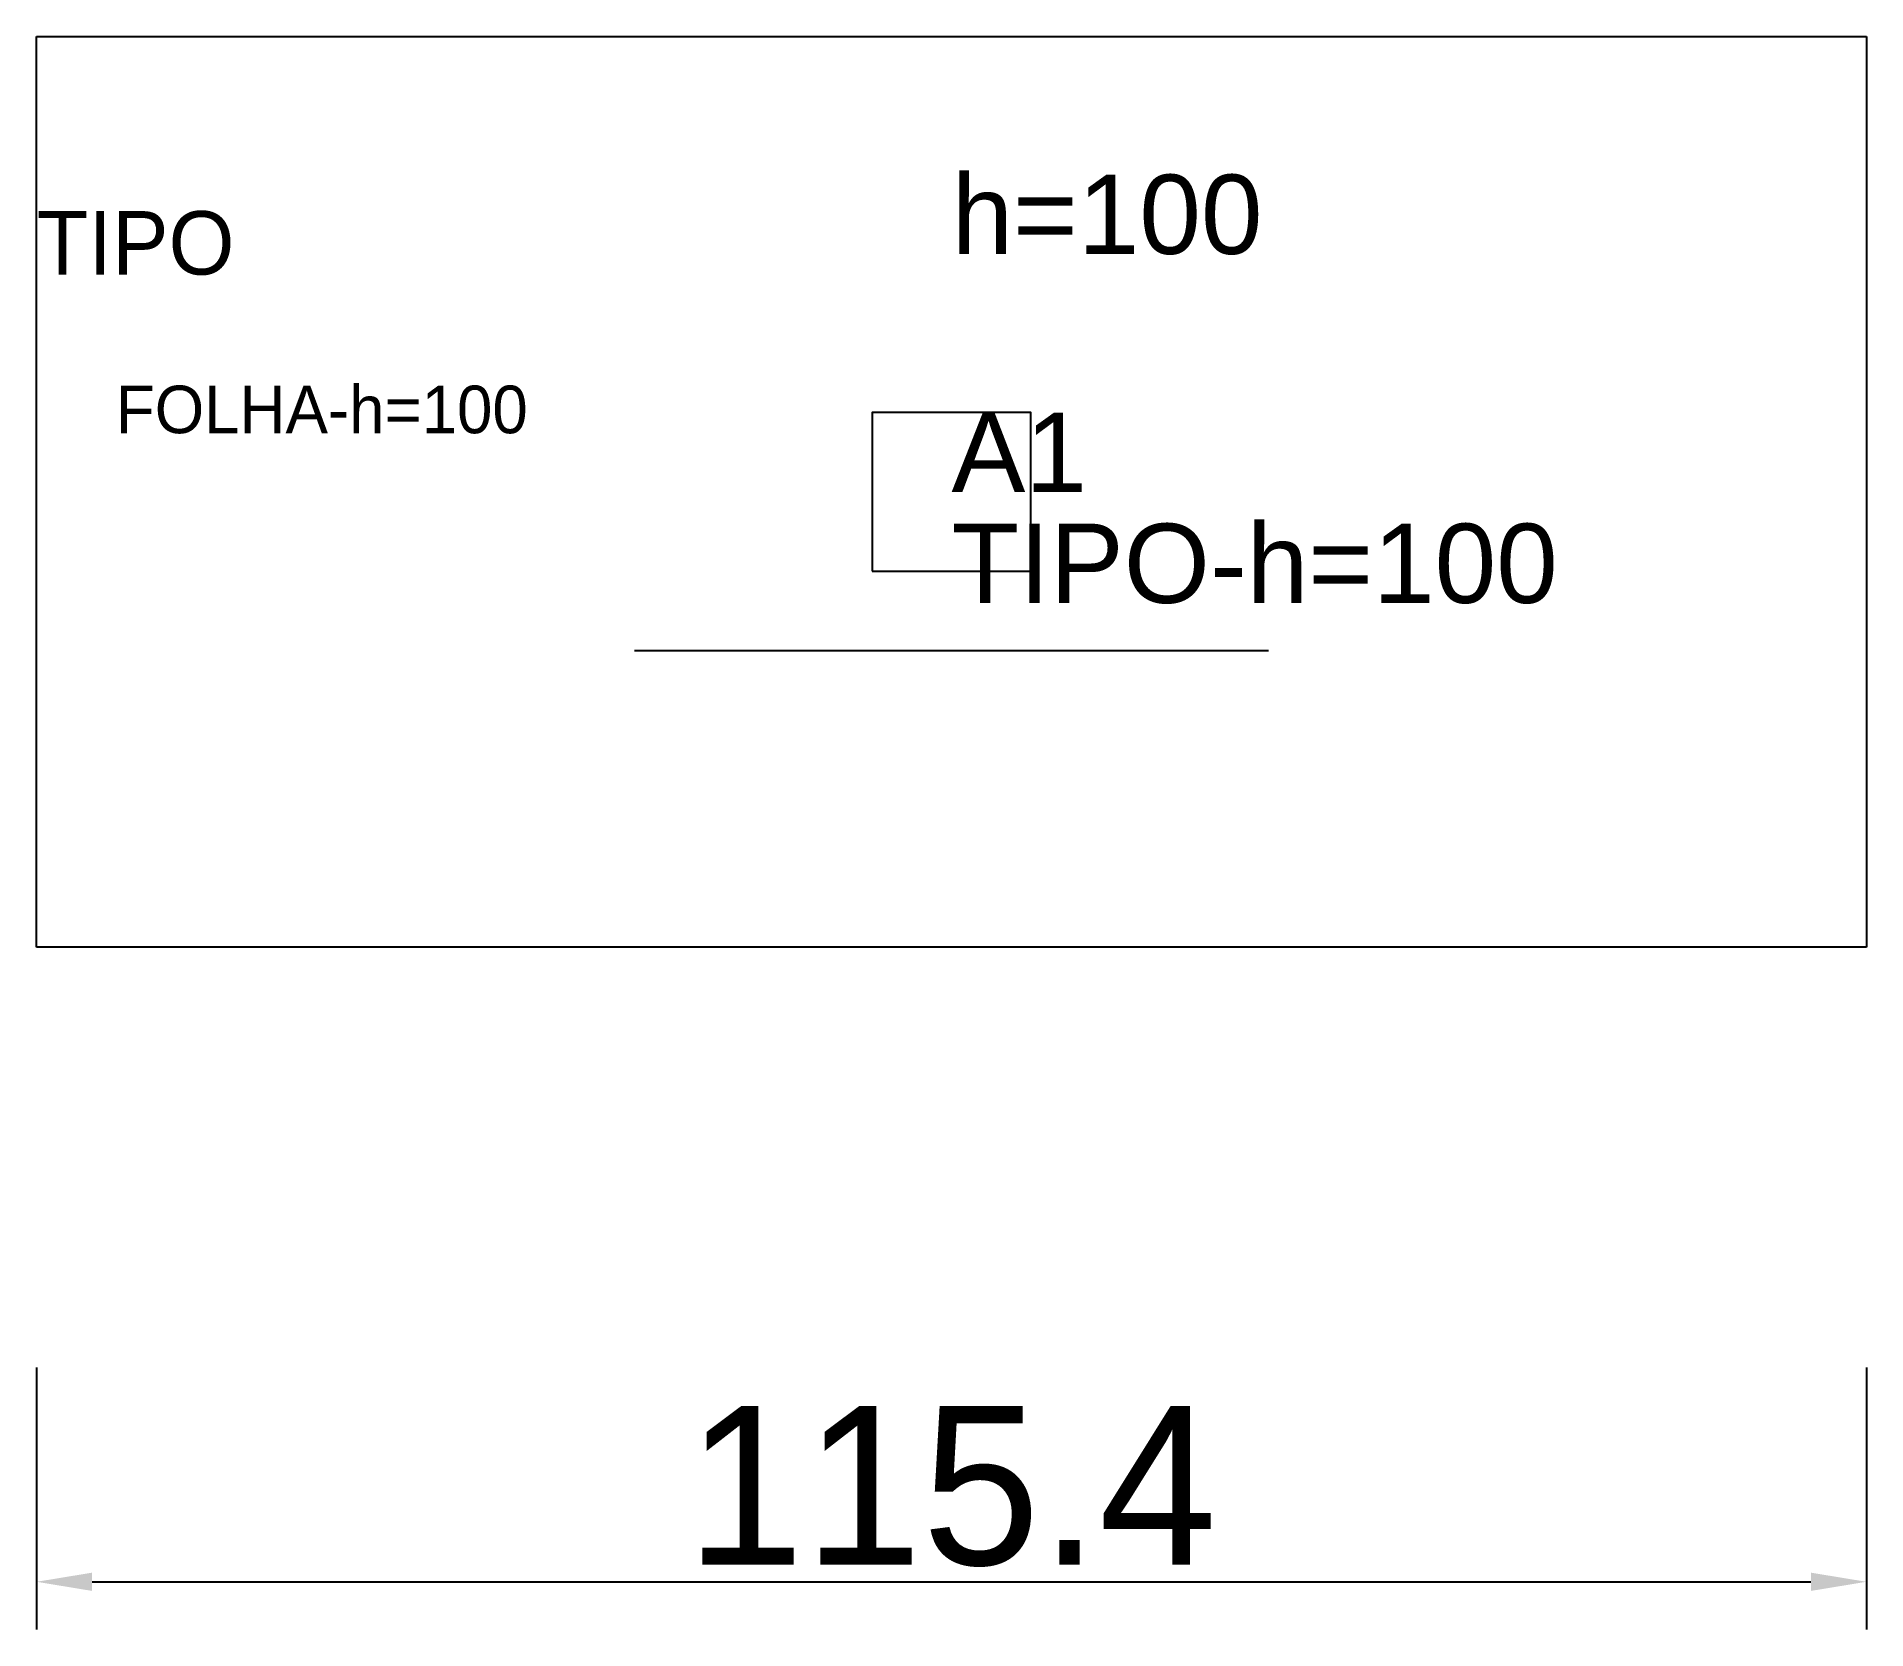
# Model space of a CAD drawing. Header units: metres. Extents: x 222 to 338, y 101 to 202.
import ezdxf

# ---------------------------------------------------------------- set-up
doc = ezdxf.new("R2010")
doc.units = ezdxf.units.M
for name, color, linetype in [('3', 3, 'CONTINUOUS'), ('AUX00', 7, 'CONTINUOUS'), ('COTA', 241, 'CONTINUOUS'), ('FOLHA', 255, 'CONTINUOUS'), ('Hachura', 251, 'CONTINUOUS'), ('NOMENCLATURA', 7, 'CONTINUOUS'), ('Nível', 160, 'CONTINUOUS'), ('Painéis', 200, 'CONTINUOUS'), ('Pilares', 5, 'CONTINUOUS'), ('SARR_2.2x7', 40, 'CONTINUOUS')]:
    doc.layers.add(name, color=color, linetype=linetype)
doc.styles.add('ARIAL', font='Arial.ttf')
doc.styles.add('STR_STANDARD', font='arial.ttf')
doc.dimstyles.new('EZ DXF', dxfattribs={"dimtxt": 10, "dimasz": 3.5, "dimexe": 3, "dimexo": 1.5, "dimgap": 1, "dimtad": 1, "dimdec": 1, "dimdsep": 46, "dimcen": 2.5, "dimazin": 3, "dimtfac": 1, "dimtmove": 0, "dimatfit": 3})

msp = doc.modelspace()

# ---------------------------------------------------------------- hatches: boundary and pattern name
at = {"layer": 'Hachura'}
h = msp.add_hatch(dxfattribs=at)
h.set_pattern_fill('ANSI31', scale=50)
h.paths.add_polyline_path([(222.2, 201.5), (337.6, 201.5), (337.6, 144.1), (222.2, 144.1)])
h = msp.add_hatch(dxfattribs=at)
h.set_pattern_fill('ANSI31', scale=50)
h.paths.add_polyline_path([(222.2, 201.5), (337.6, 201.5), (337.6, 144.1), (222.2, 144.1)])

# ---------------------------------------------------------------- linework, layer by layer
at = {"layer": 'Painéis', "color": 200}
for p, q in [((222.2, 201.5), (337.6, 201.5)), ((222.2, 144.1), (222.2, 201.5)), ((222.2, 201.5), (337.6, 201.5)), ((222.2, 144.1), (222.2, 201.5)), ((337.6, 201.5), (337.6, 144.1)), ((337.6, 201.5), (337.6, 144.1)), ((337.6, 144.1), (222.2, 144.1)), ((337.6, 144.1), (222.2, 144.1))]:
    msp.add_line(p, q, dxfattribs=at)
at = {"layer": 'Pilares'}
msp.add_lwpolyline([(274.9, 167.8), (284.9, 167.8), (284.9, 177.8), (274.9, 177.8)], close=True, dxfattribs=at)
msp.add_lwpolyline([(274.9, 167.8), (284.9, 167.8), (284.9, 177.8), (274.9, 177.8)], close=True, dxfattribs=at)
at = {"layer": 'SARR_2.2x7'}
msp.add_line((259.9, 162.8), (299.9, 162.8), dxfattribs=at)
msp.add_line((259.9, 162.8), (299.9, 162.8), dxfattribs=at)

# ---------------------------------------------------------------- texts
at = {"layer": '3', "style": 'STR_STANDARD'}
msp.add_text('A1', height=5, dxfattribs=at).set_placement((279.9, 172.8))
msp.add_text('A1', height=5, dxfattribs=at).set_placement((279.9, 172.8))
at = {"layer": 'AUX00', "style": 'STR_STANDARD'}
msp.add_text('TIPO-h=100', height=5, dxfattribs=at).set_placement((279.9, 165.8))
msp.add_text('TIPO-h=100', height=5, dxfattribs=at).set_placement((279.9, 165.8))
at = {"layer": 'FOLHA'}
msp.add_text('FOLHA-h=100', height=3, dxfattribs=at).set_placement((227.2, 176.5))
msp.add_text('FOLHA-h=100', height=3, dxfattribs=at).set_placement((227.2, 176.5))
at = {"layer": 'NOMENCLATURA', "insert": (279.9, 192.8), "char_height": 5, "attachment_point": 1, "style": 'ARIAL'}
msp.add_mtext('h=100', dxfattribs=at)
msp.add_mtext('h=100', dxfattribs=at)
at = {"layer": 'Nível'}
msp.add_text('TIPO', height=4, dxfattribs=at).set_placement((222.2, 186.5))
msp.add_text('TIPO', height=4, dxfattribs=at).set_placement((222.2, 186.5))

# ---------------------------------------------------------------- dimensions: what is measured, and where the dimension line sits
at = {"layer": 'COTA'}
msp.add_linear_dim(base=(222.2, 104.1), p1=(222.2, 119.1), p2=(337.6, 119.1), dimstyle='EZ DXF', dxfattribs=at).render()
msp.add_linear_dim(base=(222.2, 104.1), p1=(222.2, 119.1), p2=(337.6, 119.1), dimstyle='EZ DXF', dxfattribs=at).render()

doc.saveas('drawing.dxf')
